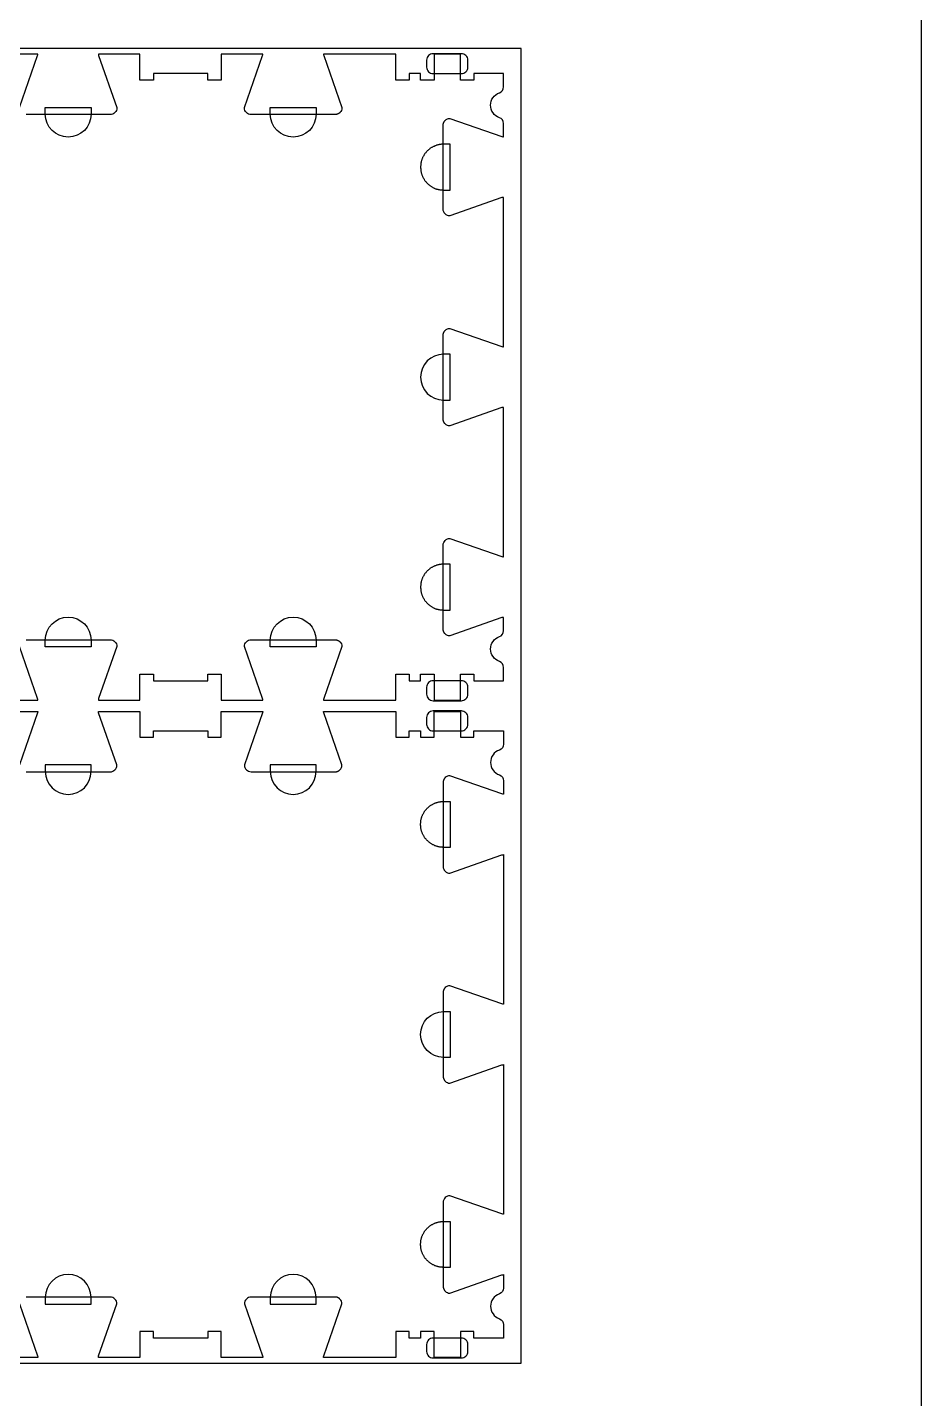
# Model space of a CAD drawing. Extents: x -17068 to -13885, y -10461 to -4867.
# Drawn here: x -14715 to -13885, y -6824 to -5552 of the extents above; entities that cross this region are included whole.
import ezdxf

# ---------------------------------------------------------------- set-up
doc = ezdxf.new("R2010")
doc.units = 0
for name, color, linetype in [('0_SHEET_SPRUCEPLY_2440X122', 1, 'CONTINUOUS'), ('4_ANYTOOL_CUTTHROUGH_OUTSI', 5, 'CONTINUOUS'), ('5_ANYTOOL_HALF_MILL_9MM_IN', 3, 'CONTINUOUS'), ('DONOTCUT', 18, 'CONTINUOUS')]:
    doc.layers.add(name, color=color, linetype=linetype)

msp = doc.modelspace()

# ---------------------------------------------------------------- linework, layer by layer
at = {"layer": '0_SHEET_SPRUCEPLY_2440X122'}
msp.add_lwpolyline([(-16696.5, -5571.2), (-16696.5, -6791.2), (-14256.5, -6791.2), (-14256.5, -5571.2)], close=True, dxfattribs=at)
at = {"layer": '4_ANYTOOL_CUTTHROUGH_OUTSI', "color": 5}
for points in [[(-14722.4, -5626.1), (-14705.5, -5577.8), (-14705.5, -5577.8, 0.061485), (-14705.3, -5576.5), (-14722.7, -5576.5)], [(-14716.2, -6120), (-14638.2, -6120, -0.414214), (-14631.9, -6126.2), (-14631.9, -6126.2), (-14632, -6126.3), (-14648.9, -6174.6), (-14648.9, -6174.6, 0.061485), (-14649.1, -6176), (-14610.5, -6176), (-14610.5, -6152), (-14598, -6152), (-14598, -6158), (-14547.5, -6158), (-14547.5, -6152), (-14535, -6152), (-14535, -6176), (-14496.4, -6176), (-14496.4, -6176, 0.061485), (-14496.6, -6174.6), (-14513.5, -6126.3), (-14513.5, -6126.2), (-14513.5, -6126.2), (-14513.5, -6126.2, -0.414214), (-14507.3, -6120), (-14429.3, -6120), (-14429.1, -6120), (-14429, -6120), (-14428.8, -6120), (-14428.7, -6120), (-14428.5, -6120), (-14428.4, -6120), (-14428.2, -6120), (-14428.1, -6120.1), (-14427.9, -6120.1), (-14427.8, -6120.1), (-14427.6, -6120.2), (-14427.5, -6120.2), (-14427.3, -6120.3), (-14427.2, -6120.3), (-14427, -6120.4), (-14426.9, -6120.4), (-14426.8, -6120.5), (-14426.6, -6120.6), (-14426.5, -6120.6), (-14426.3, -6120.7), (-14426.2, -6120.8), (-14426.1, -6120.9), (-14425.9, -6120.9), (-14425.8, -6121), (-14425.7, -6121.1), (-14425.6, -6121.2), (-14425.4, -6121.3), (-14425.3, -6121.4), (-14425.2, -6121.5), (-14425.1, -6121.6), (-14425, -6121.7), (-14424.9, -6121.8, -0.198912), (-14423, -6126.2), (-14423, -6126.2), (-14423.1, -6126.3), (-14439.9, -6174.6), (-14439.9, -6174.6, 0.061485), (-14440.2, -6176), (-14373, -6176), (-14373, -6152), (-14360.5, -6152), (-14360.5, -6158), (-14350, -6158), (-14350, -6152), (-14337.5, -6152), (-14337.5, -6176), (-14313, -6176), (-14313, -6152), (-14300.5, -6152), (-14300.5, -6158), (-14273, -6158), (-14273, -6145.6), (-14273, -6145.6, 0.317837), (-14276.8, -6140.1, -0.707107), (-14276.8, -6117, 0.317837), (-14273, -6111.6), (-14273, -6099.2, 0.061485), (-14274.4, -6099.4), (-14322.7, -6116.3), (-14322.7, -6116.4), (-14322.7, -6116.4), (-14322.7, -6116.4, -0.198912), (-14327.2, -6114.5), (-14327.3, -6114.4), (-14327.4, -6114.3), (-14327.5, -6114.2), (-14327.6, -6114.1), (-14327.7, -6114), (-14327.8, -6113.8), (-14327.8, -6113.7), (-14327.9, -6113.6), (-14328, -6113.5), (-14328.1, -6113.3), (-14328.2, -6113.2), (-14328.2, -6113.1), (-14328.3, -6112.9), (-14328.4, -6112.8), (-14328.5, -6112.6), (-14328.5, -6112.5), (-14328.6, -6112.4), (-14328.6, -6112.2), (-14328.7, -6112.1), (-14328.7, -6111.9), (-14328.8, -6111.8), (-14328.8, -6111.6), (-14328.8, -6111.5), (-14328.9, -6111.3), (-14328.9, -6111.2), (-14328.9, -6111), (-14328.9, -6110.9), (-14329, -6110.7), (-14329, -6110.6), (-14329, -6110.4), (-14329, -6110.3), (-14329, -6110.1), (-14329, -6032.1, -0.414214), (-14322.7, -6025.9), (-14322.7, -6025.9), (-14322.7, -6025.9), (-14274.4, -6042.8), (-14274.4, -6042.8, 0.061485), (-14273, -6043), (-14273, -5904.3, 0.061485), (-14274.4, -5904.5), (-14322.7, -5921.4), (-14322.7, -5921.5), (-14322.7, -5921.5), (-14322.7, -5921.5, -0.198912), (-14327.2, -5919.6), (-14327.3, -5919.5), (-14327.4, -5919.4), (-14327.5, -5919.3), (-14327.6, -5919.2), (-14327.7, -5919.1), (-14327.8, -5918.9), (-14327.8, -5918.8), (-14327.9, -5918.7), (-14328, -5918.6), (-14328.1, -5918.4), (-14328.2, -5918.3), (-14328.2, -5918.2), (-14328.3, -5918), (-14328.4, -5917.9), (-14328.5, -5917.7), (-14328.5, -5917.6), (-14328.6, -5917.5), (-14328.6, -5917.3), (-14328.7, -5917.2), (-14328.7, -5917), (-14328.8, -5916.9), (-14328.8, -5916.7), (-14328.8, -5916.6), (-14328.9, -5916.4), (-14328.9, -5916.3), (-14328.9, -5916.1), (-14328.9, -5916), (-14329, -5915.8), (-14329, -5915.7), (-14329, -5915.5), (-14329, -5915.4), (-14329, -5915.2), (-14329, -5837.2), (-14329, -5837.1), (-14329, -5836.9), (-14329, -5836.8), (-14329, -5836.6), (-14328.9, -5836.5), (-14328.9, -5836.3), (-14328.9, -5836.2), (-14328.9, -5836), (-14328.8, -5835.8), (-14328.8, -5835.7), (-14328.8, -5835.5), (-14328.7, -5835.4), (-14328.7, -5835.3), (-14328.6, -5835.1), (-14328.6, -5835), (-14328.5, -5834.8), (-14328.5, -5834.7), (-14328.4, -5834.5), (-14328.3, -5834.4), (-14328.2, -5834.3), (-14328.2, -5834.1), (-14328.1, -5834), (-14328, -5833.9), (-14327.9, -5833.7), (-14327.8, -5833.6), (-14327.8, -5833.5), (-14327.7, -5833.4), (-14327.6, -5833.2), (-14327.5, -5833.1), (-14327.4, -5833), (-14327.3, -5832.9), (-14327.2, -5832.8, -0.198912), (-14322.7, -5831), (-14322.7, -5831), (-14322.7, -5831), (-14274.4, -5847.9), (-14274.4, -5847.9, 0.061485), (-14273, -5848.1), (-14273, -5709.4, 0.061485), (-14274.4, -5709.6), (-14322.7, -5726.5), (-14322.7, -5726.6), (-14322.7, -5726.6), (-14322.7, -5726.6, -0.414214), (-14329, -5720.3), (-14329, -5642.3), (-14329, -5642.2), (-14329, -5642), (-14329, -5641.9), (-14329, -5641.7), (-14328.9, -5641.6), (-14328.9, -5641.4), (-14328.9, -5641.3), (-14328.9, -5641.1), (-14328.8, -5640.9), (-14328.8, -5640.8), (-14328.8, -5640.6), (-14328.7, -5640.5), (-14328.7, -5640.4), (-14328.6, -5640.2), (-14328.6, -5640.1), (-14328.5, -5639.9), (-14328.5, -5639.8), (-14328.4, -5639.6), (-14328.3, -5639.5), (-14328.2, -5639.4), (-14328.2, -5639.2), (-14328.1, -5639.1), (-14328, -5639), (-14327.9, -5638.8), (-14327.8, -5638.7), (-14327.8, -5638.6), (-14327.7, -5638.5), (-14327.6, -5638.3), (-14327.5, -5638.2), (-14327.4, -5638.1), (-14327.3, -5638), (-14327.2, -5637.9, -0.198912), (-14322.7, -5636.1), (-14322.7, -5636.1), (-14322.7, -5636.1), (-14274.4, -5653), (-14274.4, -5653, 0.061485), (-14273, -5653.2), (-14273, -5640.8, 0.317837), (-14276.8, -5635.4, -0.707107), (-14276.8, -5612.3, 0.317837), (-14273, -5606.9), (-14273, -5594.5), (-14300.5, -5594.5), (-14300.5, -5600.5), (-14313, -5600.5), (-14313, -5576.5), (-14337.5, -5576.5), (-14337.5, -5600.5), (-14350, -5600.5), (-14350, -5594.5), (-14360.5, -5594.5), (-14360.5, -5600.5), (-14373, -5600.5), (-14373, -5576.5), (-14440.2, -5576.5), (-14440.2, -5576.5, 0.061485), (-14439.9, -5577.8), (-14423.1, -5626.1), (-14423, -5626.2), (-14423, -5626.2), (-14423, -5626.2, -0.198912), (-14424.9, -5630.6), (-14425, -5630.7), (-14425.1, -5630.8), (-14425.2, -5630.9), (-14425.3, -5631), (-14425.4, -5631.1), (-14425.6, -5631.2), (-14425.7, -5631.3), (-14425.8, -5631.4), (-14425.9, -5631.5), (-14426.1, -5631.6), (-14426.2, -5631.6), (-14426.3, -5631.7), (-14426.5, -5631.8), (-14426.6, -5631.9), (-14426.8, -5631.9), (-14426.9, -5632), (-14427, -5632), (-14427.2, -5632.1), (-14427.3, -5632.1), (-14427.5, -5632.2), (-14427.6, -5632.2), (-14427.8, -5632.3), (-14427.9, -5632.3), (-14428.1, -5632.3), (-14428.2, -5632.4), (-14428.4, -5632.4), (-14428.5, -5632.4), (-14428.7, -5632.4), (-14428.8, -5632.4), (-14429, -5632.4), (-14429.1, -5632.5), (-14429.3, -5632.5), (-14507.3, -5632.5, -0.414214), (-14513.5, -5626.2), (-14513.5, -5626.2), (-14513.5, -5626.1), (-14496.6, -5577.8), (-14496.6, -5577.8, 0.061485), (-14496.4, -5576.5), (-14535, -5576.5), (-14535, -5600.5), (-14547.5, -5600.5), (-14547.5, -5594.5), (-14598, -5594.5), (-14598, -5600.5), (-14610.5, -5600.5), (-14610.5, -5576.5), (-14649.1, -5576.5), (-14649.1, -5576.5, 0.061485), (-14648.9, -5577.8), (-14632, -5626.1), (-14631.9, -5626.2), (-14631.9, -5626.2), (-14631.9, -5626.2, -0.414214), (-14638.2, -5632.5), (-14716.2, -5632.5)], [(-14772.5, -6176), (-14705.3, -6176), (-14705.3, -6176, 0.061485), (-14705.5, -6174.6), (-14722.4, -6126.3)], [(-14772.5, -6186.5), (-14705.3, -6186.5), (-14705.3, -6186.5, -0.061485), (-14705.5, -6187.8), (-14722.4, -6236.1)], [(-14716.2, -6242.5), (-14638.2, -6242.5, 0.414214), (-14631.9, -6236.2), (-14631.9, -6236.2), (-14632, -6236.1), (-14648.9, -6187.8), (-14648.9, -6187.8, -0.061485), (-14649.1, -6186.5), (-14610.5, -6186.5), (-14610.5, -6210.5), (-14598, -6210.5), (-14598, -6204.5), (-14547.5, -6204.5), (-14547.5, -6210.5), (-14535, -6210.5), (-14535, -6186.5), (-14496.4, -6186.5), (-14496.4, -6186.5, -0.061485), (-14496.6, -6187.8), (-14513.5, -6236.1), (-14513.5, -6236.2), (-14513.5, -6236.2), (-14513.5, -6236.2, 0.414214), (-14507.3, -6242.5), (-14429.3, -6242.5), (-14429.1, -6242.5), (-14429, -6242.4), (-14428.8, -6242.4), (-14428.7, -6242.4), (-14428.5, -6242.4), (-14428.4, -6242.4), (-14428.2, -6242.4), (-14428.1, -6242.3), (-14427.9, -6242.3), (-14427.8, -6242.3), (-14427.6, -6242.2), (-14427.5, -6242.2), (-14427.3, -6242.1), (-14427.2, -6242.1), (-14427, -6242), (-14426.9, -6242), (-14426.8, -6241.9), (-14426.6, -6241.9), (-14426.5, -6241.8), (-14426.3, -6241.7), (-14426.2, -6241.6), (-14426.1, -6241.6), (-14425.9, -6241.5), (-14425.8, -6241.4), (-14425.7, -6241.3), (-14425.6, -6241.2), (-14425.4, -6241.1), (-14425.3, -6241), (-14425.2, -6240.9), (-14425.1, -6240.8), (-14425, -6240.7), (-14424.9, -6240.6, 0.198912), (-14423, -6236.2), (-14423, -6236.2), (-14423.1, -6236.1), (-14439.9, -6187.8), (-14439.9, -6187.8, -0.061485), (-14440.2, -6186.5), (-14373, -6186.5), (-14373, -6210.5), (-14360.5, -6210.5), (-14360.5, -6204.5), (-14350, -6204.5), (-14350, -6210.5), (-14337.5, -6210.5), (-14337.5, -6186.5), (-14313, -6186.5), (-14313, -6210.5), (-14300.5, -6210.5), (-14300.5, -6204.5), (-14273, -6204.5), (-14273, -6216.9), (-14273, -6216.9, -0.317837), (-14276.8, -6222.3, 0.707107), (-14276.8, -6245.4, -0.317837), (-14273, -6250.8), (-14273, -6263.2, -0.061485), (-14274.4, -6263), (-14322.7, -6246.1), (-14322.7, -6246.1), (-14322.7, -6246.1), (-14322.7, -6246.1, 0.198912), (-14327.2, -6247.9), (-14327.3, -6248), (-14327.4, -6248.1), (-14327.5, -6248.2), (-14327.6, -6248.3), (-14327.7, -6248.5), (-14327.8, -6248.6), (-14327.8, -6248.7), (-14327.9, -6248.8), (-14328, -6249), (-14328.1, -6249.1), (-14328.2, -6249.2), (-14328.2, -6249.4), (-14328.3, -6249.5), (-14328.4, -6249.6), (-14328.5, -6249.8), (-14328.5, -6249.9), (-14328.6, -6250.1), (-14328.6, -6250.2), (-14328.7, -6250.4), (-14328.7, -6250.5), (-14328.8, -6250.6), (-14328.8, -6250.8), (-14328.8, -6250.9), (-14328.9, -6251.1), (-14328.9, -6251.3), (-14328.9, -6251.4), (-14328.9, -6251.6), (-14329, -6251.7), (-14329, -6251.9), (-14329, -6252), (-14329, -6252.2), (-14329, -6252.3), (-14329, -6330.3, 0.414214), (-14322.7, -6336.6), (-14322.7, -6336.6), (-14322.7, -6336.5), (-14274.4, -6319.6), (-14274.4, -6319.6, -0.061485), (-14273, -6319.4), (-14273, -6458.1, -0.061485), (-14274.4, -6457.9), (-14322.7, -6441), (-14322.7, -6441), (-14322.7, -6441), (-14322.7, -6441, 0.198912), (-14327.2, -6442.8), (-14327.3, -6442.9), (-14327.4, -6443), (-14327.5, -6443.1), (-14327.6, -6443.2), (-14327.7, -6443.4), (-14327.8, -6443.5), (-14327.8, -6443.6), (-14327.9, -6443.7), (-14328, -6443.9), (-14328.1, -6444), (-14328.2, -6444.1), (-14328.2, -6444.3), (-14328.3, -6444.4), (-14328.4, -6444.5), (-14328.5, -6444.7), (-14328.5, -6444.8), (-14328.6, -6445), (-14328.6, -6445.1), (-14328.7, -6445.3), (-14328.7, -6445.4), (-14328.8, -6445.5), (-14328.8, -6445.7), (-14328.8, -6445.8), (-14328.9, -6446), (-14328.9, -6446.2), (-14328.9, -6446.3), (-14328.9, -6446.5), (-14329, -6446.6), (-14329, -6446.8), (-14329, -6446.9), (-14329, -6447.1), (-14329, -6447.2), (-14329, -6525.2), (-14329, -6525.4), (-14329, -6525.5), (-14329, -6525.7), (-14329, -6525.8), (-14328.9, -6526), (-14328.9, -6526.1), (-14328.9, -6526.3), (-14328.9, -6526.4), (-14328.8, -6526.6), (-14328.8, -6526.7), (-14328.8, -6526.9), (-14328.7, -6527), (-14328.7, -6527.2), (-14328.6, -6527.3), (-14328.6, -6527.5), (-14328.5, -6527.6), (-14328.5, -6527.7), (-14328.4, -6527.9), (-14328.3, -6528), (-14328.2, -6528.2), (-14328.2, -6528.3), (-14328.1, -6528.4), (-14328, -6528.6), (-14327.9, -6528.7), (-14327.8, -6528.8), (-14327.8, -6528.9), (-14327.7, -6529.1), (-14327.6, -6529.2), (-14327.5, -6529.3), (-14327.4, -6529.4), (-14327.3, -6529.5), (-14327.2, -6529.6, 0.198912), (-14322.7, -6531.5), (-14322.7, -6531.5), (-14322.7, -6531.4), (-14274.4, -6514.5), (-14274.4, -6514.5, -0.061485), (-14273, -6514.3), (-14273, -6653, -0.061485), (-14274.4, -6652.8), (-14322.7, -6635.9), (-14322.7, -6635.9), (-14322.7, -6635.9), (-14322.7, -6635.9, 0.414214), (-14329, -6642.1), (-14329, -6720.1), (-14329, -6720.3), (-14329, -6720.4), (-14329, -6720.6), (-14329, -6720.7), (-14328.9, -6720.9), (-14328.9, -6721), (-14328.9, -6721.2), (-14328.9, -6721.3), (-14328.8, -6721.5), (-14328.8, -6721.6), (-14328.8, -6721.8), (-14328.7, -6721.9), (-14328.7, -6722.1), (-14328.6, -6722.2), (-14328.6, -6722.4), (-14328.5, -6722.5), (-14328.5, -6722.6), (-14328.4, -6722.8), (-14328.3, -6722.9), (-14328.2, -6723.1), (-14328.2, -6723.2), (-14328.1, -6723.3), (-14328, -6723.5), (-14327.9, -6723.6), (-14327.8, -6723.7), (-14327.8, -6723.8), (-14327.7, -6724), (-14327.6, -6724.1), (-14327.5, -6724.2), (-14327.4, -6724.3), (-14327.3, -6724.4), (-14327.2, -6724.5, 0.198912), (-14322.7, -6726.4), (-14322.7, -6726.4), (-14322.7, -6726.3), (-14274.4, -6709.4), (-14274.4, -6709.4, -0.061485), (-14273, -6709.2), (-14273, -6721.6, -0.317837), (-14276.8, -6727, 0.707107), (-14276.8, -6750.1, -0.317837), (-14273, -6755.6), (-14273, -6768), (-14300.5, -6768), (-14300.5, -6762), (-14313, -6762), (-14313, -6786), (-14337.5, -6786), (-14337.5, -6762), (-14350, -6762), (-14350, -6768), (-14360.5, -6768), (-14360.5, -6762), (-14373, -6762), (-14373, -6786), (-14440.2, -6786), (-14440.2, -6786, -0.061485), (-14439.9, -6784.6), (-14423.1, -6736.3), (-14423, -6736.2), (-14423, -6736.2), (-14423, -6736.2, 0.198912), (-14424.9, -6731.8), (-14425, -6731.7), (-14425.1, -6731.6), (-14425.2, -6731.5), (-14425.3, -6731.4), (-14425.4, -6731.3), (-14425.6, -6731.2), (-14425.7, -6731.1), (-14425.8, -6731), (-14425.9, -6730.9), (-14426.1, -6730.9), (-14426.2, -6730.8), (-14426.3, -6730.7), (-14426.5, -6730.6), (-14426.6, -6730.6), (-14426.8, -6730.5), (-14426.9, -6730.4), (-14427, -6730.4), (-14427.2, -6730.3), (-14427.3, -6730.3), (-14427.5, -6730.2), (-14427.6, -6730.2), (-14427.8, -6730.1), (-14427.9, -6730.1), (-14428.1, -6730.1), (-14428.2, -6730), (-14428.4, -6730), (-14428.5, -6730), (-14428.7, -6730), (-14428.8, -6730), (-14429, -6730), (-14429.1, -6730), (-14429.3, -6730), (-14507.3, -6730, 0.414214), (-14513.5, -6736.2), (-14513.5, -6736.2), (-14513.5, -6736.3), (-14496.6, -6784.6), (-14496.6, -6784.6, -0.061485), (-14496.4, -6786), (-14535, -6786), (-14535, -6762), (-14547.5, -6762), (-14547.5, -6768), (-14598, -6768), (-14598, -6762), (-14610.5, -6762), (-14610.5, -6786), (-14649.1, -6786), (-14649.1, -6786, -0.061485), (-14648.9, -6784.6), (-14632, -6736.3), (-14631.9, -6736.2), (-14631.9, -6736.2), (-14631.9, -6736.2, 0.414214), (-14638.2, -6730), (-14716.2, -6730)], [(-14722.4, -6736.3), (-14705.5, -6784.6), (-14705.5, -6784.6, -0.061485), (-14705.3, -6786), (-14722.7, -6786)]]:
    msp.add_lwpolyline(points, format="xyb", dxfattribs=at)
at = {"layer": '5_ANYTOOL_HALF_MILL_9MM_IN', "color": 3}
for points in [[(-14338.4, -5576, 0.414214), (-14344.4, -5582), (-14344.4, -5588.5, 0.414214), (-14338.4, -5594.5), (-14312.1, -5594.5, 0.414214), (-14306.1, -5588.5), (-14306.1, -5582, 0.414214), (-14312.1, -5576)], [(-14655.9, -5632.2, -1), (-14698.4, -5632.2), (-14698.4, -5632), (-14698.4, -5626), (-14655.9, -5626), (-14655.9, -5632), (-14655.9, -5632.2)], [(-14447, -5632.2, -1), (-14489.5, -5632.2), (-14489.5, -5632), (-14489.5, -5626), (-14447, -5626), (-14447, -5632), (-14447, -5632.2)], [(-14328.7, -5855, 1), (-14328.7, -5897.5), (-14328.5, -5897.5), (-14322.5, -5897.5), (-14322.5, -5855), (-14328.5, -5855), (-14328.7, -5855)], [(-14698.4, -6120.2, -1), (-14655.9, -6120.2), (-14655.9, -6120.5), (-14655.9, -6126.5), (-14698.4, -6126.5), (-14698.4, -6120.5), (-14698.4, -6120.2)], [(-14489.5, -6120.2, -1), (-14447, -6120.2), (-14447, -6120.5), (-14447, -6126.5), (-14489.5, -6126.5), (-14489.5, -6120.5), (-14489.5, -6120.2)], [(-14338.4, -6158, 0.414214), (-14344.4, -6164), (-14344.4, -6170.5, 0.414214), (-14338.4, -6176.5), (-14312.1, -6176.5, 0.414214), (-14306.1, -6170.5), (-14306.1, -6164, 0.414214), (-14312.1, -6158)], [(-14338.4, -6186, 0.414214), (-14344.4, -6192), (-14344.4, -6198.5, 0.414214), (-14338.4, -6204.5), (-14312.1, -6204.5, 0.414214), (-14306.1, -6198.5), (-14306.1, -6192, 0.414214), (-14312.1, -6186)], [(-14698.4, -6242.2, 1), (-14655.9, -6242.2), (-14655.9, -6242), (-14655.9, -6236), (-14698.4, -6236), (-14698.4, -6242), (-14698.4, -6242.2)], [(-14489.5, -6242.2, 1), (-14447, -6242.2), (-14447, -6242), (-14447, -6236), (-14489.5, -6236), (-14489.5, -6242), (-14489.5, -6242.2)], [(-14328.7, -6507.5, -1), (-14328.7, -6465), (-14328.5, -6465), (-14322.5, -6465), (-14322.5, -6507.5), (-14328.5, -6507.5), (-14328.7, -6507.5)], [(-14655.9, -6730.2, 1), (-14698.4, -6730.2), (-14698.4, -6730.5), (-14698.4, -6736.5), (-14655.9, -6736.5), (-14655.9, -6730.5), (-14655.9, -6730.2)], [(-14447, -6730.2, 1), (-14489.5, -6730.2), (-14489.5, -6730.5), (-14489.5, -6736.5), (-14447, -6736.5), (-14447, -6730.5), (-14447, -6730.2)], [(-14338.4, -6768, 0.414214), (-14344.4, -6774), (-14344.4, -6780.5, 0.414214), (-14338.4, -6786.5), (-14312.1, -6786.5, 0.414214), (-14306.1, -6780.5), (-14306.1, -6774, 0.414214), (-14312.1, -6768)]]:
    msp.add_lwpolyline(points, format="xyb", close=True, dxfattribs=at)
for points in [[(-14328.7, -5660.1), (-14329.2, -5660.1), (-14329.7, -5660.1), (-14330.2, -5660.1), (-14330.6, -5660.1), (-14331.1, -5660.2), (-14331.6, -5660.3), (-14332.1, -5660.3), (-14332.6, -5660.4), (-14333.1, -5660.5), (-14333.6, -5660.6), (-14334.1, -5660.7), (-14334.6, -5660.9), (-14335.1, -5661), (-14335.6, -5661.2), (-14336.1, -5661.4), (-14336.6, -5661.5), (-14337.1, -5661.7), (-14337.5, -5662), (-14338, -5662.2), (-14338.5, -5662.4), (-14339, -5662.7), (-14339.4, -5663), (-14339.9, -5663.2), (-14340.4, -5663.5), (-14340.8, -5663.8), (-14341.3, -5664.1), (-14341.7, -5664.5), (-14342.1, -5664.8), (-14342.6, -5665.2), (-14343, -5665.5), (-14343.4, -5665.9), (-14343.8, -5666.3), (-14344.2, -5666.7), (-14344.5, -5667.1), (-14344.9, -5667.5), (-14345.2, -5667.9), (-14345.6, -5668.3), (-14345.9, -5668.8), (-14346.2, -5669.2), (-14346.5, -5669.7), (-14346.8, -5670.1), (-14347.1, -5670.6), (-14347.4, -5671.1), (-14347.6, -5671.5), (-14347.9, -5672), (-14348.1, -5672.5), (-14348.3, -5673), (-14348.5, -5673.5), (-14348.7, -5674), (-14348.9, -5674.5), (-14349, -5675), (-14349.2, -5675.5), (-14349.3, -5676), (-14349.4, -5676.5), (-14349.5, -5676.9), (-14349.6, -5677.4), (-14349.7, -5677.9), (-14349.8, -5678.4), (-14349.9, -5678.9), (-14349.9, -5679.4), (-14349.9, -5679.9), (-14350, -5680.4), (-14350, -5680.8), (-14350, -5681.3), (-14350, -5681.8), (-14350, -5682.3), (-14349.9, -5682.7), (-14349.9, -5683.2), (-14349.9, -5683.7), (-14349.8, -5684.2), (-14349.7, -5684.7), (-14349.6, -5685.2), (-14349.5, -5685.7), (-14349.4, -5686.2), (-14349.3, -5686.7), (-14349.2, -5687.2), (-14349, -5687.6), (-14348.9, -5688.1), (-14348.7, -5688.6), (-14348.5, -5689.1), (-14348.3, -5689.6), (-14348.1, -5690.1), (-14347.9, -5690.6), (-14347.6, -5691.1), (-14347.4, -5691.5), (-14347.1, -5692), (-14346.8, -5692.5), (-14346.5, -5692.9), (-14346.2, -5693.4), (-14345.9, -5693.8), (-14345.6, -5694.3), (-14345.2, -5694.7), (-14344.9, -5695.1), (-14344.5, -5695.5), (-14344.2, -5695.9), (-14343.8, -5696.3), (-14343.4, -5696.7), (-14343, -5697.1), (-14342.6, -5697.5), (-14342.1, -5697.8), (-14341.7, -5698.1), (-14341.3, -5698.5), (-14340.8, -5698.8), (-14340.4, -5699.1), (-14339.9, -5699.4), (-14339.4, -5699.7), (-14339, -5699.9), (-14338.5, -5700.2), (-14338, -5700.4), (-14337.5, -5700.7), (-14337.1, -5700.9), (-14336.6, -5701.1), (-14336.1, -5701.3), (-14335.6, -5701.4), (-14335.1, -5701.6), (-14334.6, -5701.7), (-14334.1, -5701.9), (-14333.6, -5702), (-14333.1, -5702.1), (-14332.6, -5702.2), (-14332.1, -5702.3), (-14331.6, -5702.4), (-14331.1, -5702.4), (-14330.6, -5702.5), (-14330.2, -5702.5), (-14329.7, -5702.5), (-14329.2, -5702.6), (-14328.7, -5702.6), (-14328.5, -5702.6), (-14322.5, -5702.6), (-14322.5, -5660.1), (-14328.5, -5660.1), (-14328.7, -5660.1)], [(-14328.7, -6049.9), (-14329.2, -6049.9), (-14329.7, -6049.9), (-14330.2, -6049.9), (-14330.6, -6049.9), (-14331.1, -6050), (-14331.6, -6050.1), (-14332.1, -6050.1), (-14332.6, -6050.2), (-14333.1, -6050.3), (-14333.6, -6050.4), (-14334.1, -6050.5), (-14334.6, -6050.7), (-14335.1, -6050.8), (-14335.6, -6051), (-14336.1, -6051.2), (-14336.6, -6051.3), (-14337.1, -6051.5), (-14337.5, -6051.8), (-14338, -6052), (-14338.5, -6052.2), (-14339, -6052.5), (-14339.4, -6052.8), (-14339.9, -6053), (-14340.4, -6053.3), (-14340.8, -6053.6), (-14341.3, -6053.9), (-14341.7, -6054.3), (-14342.1, -6054.6), (-14342.6, -6055), (-14343, -6055.3), (-14343.4, -6055.7), (-14343.8, -6056.1), (-14344.2, -6056.5), (-14344.5, -6056.9), (-14344.9, -6057.3), (-14345.2, -6057.7), (-14345.6, -6058.1), (-14345.9, -6058.6), (-14346.2, -6059), (-14346.5, -6059.5), (-14346.8, -6059.9), (-14347.1, -6060.4), (-14347.4, -6060.9), (-14347.6, -6061.3), (-14347.9, -6061.8), (-14348.1, -6062.3), (-14348.3, -6062.8), (-14348.5, -6063.3), (-14348.7, -6063.8), (-14348.9, -6064.3), (-14349, -6064.8), (-14349.2, -6065.3), (-14349.3, -6065.8), (-14349.4, -6066.3), (-14349.5, -6066.7), (-14349.6, -6067.2), (-14349.7, -6067.7), (-14349.8, -6068.2), (-14349.9, -6068.7), (-14349.9, -6069.2), (-14349.9, -6069.7), (-14350, -6070.2), (-14350, -6070.6), (-14350, -6071.1), (-14350, -6071.6), (-14350, -6072.1), (-14349.9, -6072.5), (-14349.9, -6073), (-14349.9, -6073.5), (-14349.8, -6074), (-14349.7, -6074.5), (-14349.6, -6075), (-14349.5, -6075.5), (-14349.4, -6076), (-14349.3, -6076.5), (-14349.2, -6077), (-14349, -6077.4), (-14348.9, -6077.9), (-14348.7, -6078.4), (-14348.5, -6078.9), (-14348.3, -6079.4), (-14348.1, -6079.9), (-14347.9, -6080.4), (-14347.6, -6080.9), (-14347.4, -6081.3), (-14347.1, -6081.8), (-14346.8, -6082.3), (-14346.5, -6082.7), (-14346.2, -6083.2), (-14345.9, -6083.6), (-14345.6, -6084.1), (-14345.2, -6084.5), (-14344.9, -6084.9), (-14344.5, -6085.3), (-14344.2, -6085.7), (-14343.8, -6086.1), (-14343.4, -6086.5), (-14343, -6086.9), (-14342.6, -6087.3), (-14342.1, -6087.6), (-14341.7, -6087.9), (-14341.3, -6088.3), (-14340.8, -6088.6), (-14340.4, -6088.9), (-14339.9, -6089.2), (-14339.4, -6089.5), (-14339, -6089.7), (-14338.5, -6090), (-14338, -6090.2), (-14337.5, -6090.5), (-14337.1, -6090.7), (-14336.6, -6090.9), (-14336.1, -6091.1), (-14335.6, -6091.2), (-14335.1, -6091.4), (-14334.6, -6091.5), (-14334.1, -6091.7), (-14333.6, -6091.8), (-14333.1, -6091.9), (-14332.6, -6092), (-14332.1, -6092.1), (-14331.6, -6092.2), (-14331.1, -6092.2), (-14330.6, -6092.3), (-14330.2, -6092.3), (-14329.7, -6092.3), (-14329.2, -6092.4), (-14328.7, -6092.4), (-14328.5, -6092.4), (-14322.5, -6092.4), (-14322.5, -6049.9), (-14328.5, -6049.9), (-14328.7, -6049.9)], [(-14328.7, -6312.6), (-14329.2, -6312.6), (-14329.7, -6312.5), (-14330.2, -6312.5), (-14330.6, -6312.5), (-14331.1, -6312.4), (-14331.6, -6312.4), (-14332.1, -6312.3), (-14332.6, -6312.2), (-14333.1, -6312.1), (-14333.6, -6312), (-14334.1, -6311.9), (-14334.6, -6311.7), (-14335.1, -6311.6), (-14335.6, -6311.4), (-14336.1, -6311.3), (-14336.6, -6311.1), (-14337.1, -6310.9), (-14337.5, -6310.7), (-14338, -6310.4), (-14338.5, -6310.2), (-14339, -6309.9), (-14339.4, -6309.7), (-14339.9, -6309.4), (-14340.4, -6309.1), (-14340.8, -6308.8), (-14341.3, -6308.5), (-14341.7, -6308.1), (-14342.1, -6307.8), (-14342.6, -6307.5), (-14343, -6307.1), (-14343.4, -6306.7), (-14343.8, -6306.3), (-14344.2, -6305.9), (-14344.5, -6305.5), (-14344.9, -6305.1), (-14345.2, -6304.7), (-14345.6, -6304.3), (-14345.9, -6303.8), (-14346.2, -6303.4), (-14346.5, -6302.9), (-14346.8, -6302.5), (-14347.1, -6302), (-14347.4, -6301.5), (-14347.6, -6301.1), (-14347.9, -6300.6), (-14348.1, -6300.1), (-14348.3, -6299.6), (-14348.5, -6299.1), (-14348.7, -6298.6), (-14348.9, -6298.1), (-14349, -6297.6), (-14349.2, -6297.2), (-14349.3, -6296.7), (-14349.4, -6296.2), (-14349.5, -6295.7), (-14349.6, -6295.2), (-14349.7, -6294.7), (-14349.8, -6294.2), (-14349.9, -6293.7), (-14349.9, -6293.2), (-14349.9, -6292.7), (-14350, -6292.3), (-14350, -6291.8), (-14350, -6291.3), (-14350, -6290.8), (-14350, -6290.4), (-14349.9, -6289.9), (-14349.9, -6289.4), (-14349.9, -6288.9), (-14349.8, -6288.4), (-14349.7, -6287.9), (-14349.6, -6287.4), (-14349.5, -6286.9), (-14349.4, -6286.5), (-14349.3, -6286), (-14349.2, -6285.5), (-14349, -6285), (-14348.9, -6284.5), (-14348.7, -6284), (-14348.5, -6283.5), (-14348.3, -6283), (-14348.1, -6282.5), (-14347.9, -6282), (-14347.6, -6281.5), (-14347.4, -6281.1), (-14347.1, -6280.6), (-14346.8, -6280.1), (-14346.5, -6279.7), (-14346.2, -6279.2), (-14345.9, -6278.8), (-14345.6, -6278.3), (-14345.2, -6277.9), (-14344.9, -6277.5), (-14344.5, -6277.1), (-14344.2, -6276.7), (-14343.8, -6276.3), (-14343.4, -6275.9), (-14343, -6275.5), (-14342.6, -6275.2), (-14342.1, -6274.8), (-14341.7, -6274.5), (-14341.3, -6274.1), (-14340.8, -6273.8), (-14340.4, -6273.5), (-14339.9, -6273.2), (-14339.4, -6273), (-14339, -6272.7), (-14338.5, -6272.4), (-14338, -6272.2), (-14337.5, -6272), (-14337.1, -6271.7), (-14336.6, -6271.5), (-14336.1, -6271.4), (-14335.6, -6271.2), (-14335.1, -6271), (-14334.6, -6270.9), (-14334.1, -6270.7), (-14333.6, -6270.6), (-14333.1, -6270.5), (-14332.6, -6270.4), (-14332.1, -6270.3), (-14331.6, -6270.3), (-14331.1, -6270.2), (-14330.6, -6270.1), (-14330.2, -6270.1), (-14329.7, -6270.1), (-14329.2, -6270.1), (-14328.7, -6270.1), (-14328.5, -6270.1), (-14322.5, -6270.1), (-14322.5, -6312.6), (-14328.5, -6312.6), (-14328.7, -6312.6)], [(-14328.7, -6702.4), (-14329.2, -6702.4), (-14329.7, -6702.3), (-14330.2, -6702.3), (-14330.6, -6702.3), (-14331.1, -6702.2), (-14331.6, -6702.2), (-14332.1, -6702.1), (-14332.6, -6702), (-14333.1, -6701.9), (-14333.6, -6701.8), (-14334.1, -6701.7), (-14334.6, -6701.5), (-14335.1, -6701.4), (-14335.6, -6701.2), (-14336.1, -6701.1), (-14336.6, -6700.9), (-14337.1, -6700.7), (-14337.5, -6700.5), (-14338, -6700.2), (-14338.5, -6700), (-14339, -6699.7), (-14339.4, -6699.5), (-14339.9, -6699.2), (-14340.4, -6698.9), (-14340.8, -6698.6), (-14341.3, -6698.3), (-14341.7, -6697.9), (-14342.1, -6697.6), (-14342.6, -6697.3), (-14343, -6696.9), (-14343.4, -6696.5), (-14343.8, -6696.1), (-14344.2, -6695.7), (-14344.5, -6695.3), (-14344.9, -6694.9), (-14345.2, -6694.5), (-14345.6, -6694.1), (-14345.9, -6693.6), (-14346.2, -6693.2), (-14346.5, -6692.7), (-14346.8, -6692.3), (-14347.1, -6691.8), (-14347.4, -6691.3), (-14347.6, -6690.9), (-14347.9, -6690.4), (-14348.1, -6689.9), (-14348.3, -6689.4), (-14348.5, -6688.9), (-14348.7, -6688.4), (-14348.9, -6687.9), (-14349, -6687.4), (-14349.2, -6687), (-14349.3, -6686.5), (-14349.4, -6686), (-14349.5, -6685.5), (-14349.6, -6685), (-14349.7, -6684.5), (-14349.8, -6684), (-14349.9, -6683.5), (-14349.9, -6683), (-14349.9, -6682.5), (-14350, -6682.1), (-14350, -6681.6), (-14350, -6681.1), (-14350, -6680.6), (-14350, -6680.2), (-14349.9, -6679.7), (-14349.9, -6679.2), (-14349.9, -6678.7), (-14349.8, -6678.2), (-14349.7, -6677.7), (-14349.6, -6677.2), (-14349.5, -6676.7), (-14349.4, -6676.3), (-14349.3, -6675.8), (-14349.2, -6675.3), (-14349, -6674.8), (-14348.9, -6674.3), (-14348.7, -6673.8), (-14348.5, -6673.3), (-14348.3, -6672.8), (-14348.1, -6672.3), (-14347.9, -6671.8), (-14347.6, -6671.3), (-14347.4, -6670.9), (-14347.1, -6670.4), (-14346.8, -6669.9), (-14346.5, -6669.5), (-14346.2, -6669), (-14345.9, -6668.6), (-14345.6, -6668.1), (-14345.2, -6667.7), (-14344.9, -6667.3), (-14344.5, -6666.9), (-14344.2, -6666.5), (-14343.8, -6666.1), (-14343.4, -6665.7), (-14343, -6665.3), (-14342.6, -6665), (-14342.1, -6664.6), (-14341.7, -6664.3), (-14341.3, -6663.9), (-14340.8, -6663.6), (-14340.4, -6663.3), (-14339.9, -6663), (-14339.4, -6662.8), (-14339, -6662.5), (-14338.5, -6662.2), (-14338, -6662), (-14337.5, -6661.8), (-14337.1, -6661.5), (-14336.6, -6661.3), (-14336.1, -6661.2), (-14335.6, -6661), (-14335.1, -6660.8), (-14334.6, -6660.7), (-14334.1, -6660.5), (-14333.6, -6660.4), (-14333.1, -6660.3), (-14332.6, -6660.2), (-14332.1, -6660.1), (-14331.6, -6660.1), (-14331.1, -6660), (-14330.6, -6659.9), (-14330.2, -6659.9), (-14329.7, -6659.9), (-14329.2, -6659.9), (-14328.7, -6659.9), (-14328.5, -6659.9), (-14322.5, -6659.9), (-14322.5, -6702.4), (-14328.5, -6702.4), (-14328.7, -6702.4)]]:
    msp.add_lwpolyline(points, close=True, dxfattribs=at)
at = {"layer": 'DONOTCUT'}
msp.add_lwpolyline([(-17068.2, -10460.6), (-13884.8, -10460.6), (-13884.8, -4867.2), (-17068.2, -4867.2)], close=True, dxfattribs=at)

doc.saveas('drawing.dxf')
